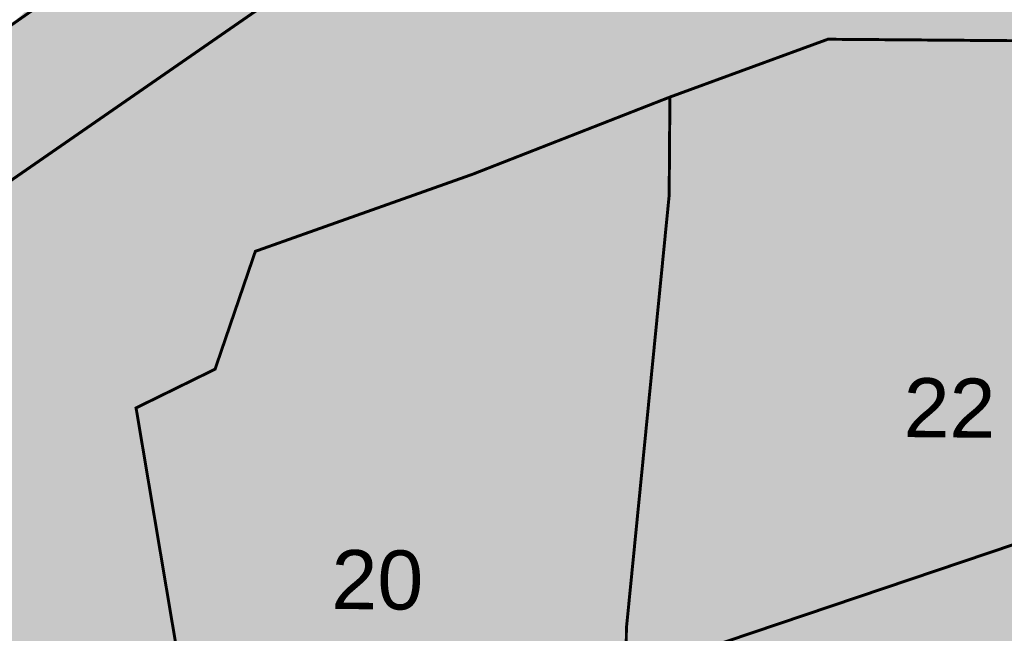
# Model space of a CAD drawing. Header units: metres. Extents: x 317370 to 326712, y 1824935 to 1838812.
# Drawn here: x 325545.7 to 325747.3, y 1829614.6 to 1829740.2 of the extents above; entities that cross this region are included whole.
import ezdxf

# ---------------------------------------------------------------- set-up
doc = ezdxf.new("R2010")
doc.units = ezdxf.units.M
doc.header["$MEASUREMENT"] = 0
for name, color, linetype in [('LOW TIDE LINE', 5, 'Continuous'), ('MANGROOVE', 112, 'Continuous'), ('SURVEY NO.', 7, 'Continuous'), ('SURVEY PLOT BOUNDARY', 35, 'Continuous'), ('VILLAGE BOUNDARY', 212, 'Continuous')]:
    doc.layers.add(name, color=color, linetype=linetype)
doc.styles.add('PDF Arial', font='arial.ttf')

# ---------------------------------------------------------------- blocks, each defined once
blk = doc.blocks.new('81')
at = {"layer": 'MANGROOVE'}
h = blk.add_hatch(dxfattribs=at)
h.set_pattern_fill('GRASS', color=256, scale=0.604678, angle=-0.4508)
h.set_pattern_definition([(89.54917, (306983.874, 1824194.798), (-10.7745325, 10.9454397), [2.879778, -18.840867]), (44.54917, (306983.874, 1824194.798), (-10.774532, 10.94544), [2.879778, -12.479037]), (134.54917, (306983.874, 1824194.798), (-10.94544, -10.774532), [2.879778, -12.479037])])
h.paths.add_polyline_path([(325425.55, 1829351.37), (325483.42, 1829359.8), (325499.3, 1829371.67), (325523.6, 1829380.81), (325558.06, 1829380.76), (325585.85, 1829380.1), (325623.45, 1829384.03), (325638.83, 1829387.9), (325628.67, 1829397.09), (325581.85, 1829437.23), (325562.12, 1829469.29), (325530.66, 1829511.98), (325521.52, 1829537.92), (325514.5, 1829577.75), (325521.26, 1829617.69), (325528.84, 1829647.54), (325523.44, 1829666.91), (325523.23, 1829696.69), (325535.94, 1829730.14), (325564.41, 1829755.59), (325613.78, 1829784.75), (325649.96, 1829805.79), (325706.68, 1829825.2), (325743.44, 1829834.69), (325773.7, 1829837.56), (325792.81, 1829836.08), (325814.96, 1829826.57), (325841.66, 1829800.81), (325842.83, 1829807.91), (325816.4, 1829839), (325811.71, 1829865.03), (325819.13, 1829888.43), (325833.85, 1829900.79), (325858.17, 1829909.86), (325879.23, 1829913.26), (325904.52, 1829909.5), (325917.32, 1829905.48), (325934.09, 1829906.77), (325964.02, 1829904.04), (326005.26, 1829889.46), (326055.04, 1829854.73), (326103.5, 1829805.54), (326107.63, 1829785.55), (326105.37, 1829771.32), (326108.18, 1829765.59), (326120.6, 1829758.01), (326129.41, 1829744.4), (326133.95, 1829732.25), (326134.98, 1829726.9), (326158.64, 1829729.74), (326177.83, 1829721.75), (326192.67, 1829703.81), (326204.6, 1829679.13), (326195.24, 1829622.91), (326210.07, 1829603.75), (326224.23, 1829590.82), (326234.08, 1829573.99), (326242.49, 1829554.68), (326239.49, 1829536.53), (326230.44, 1829518.79), (326219.5, 1829488.23), (326212.23, 1829470.47), (326180.91, 1829389.3), (326149.5, 1829340.38), (326127.62, 1829323.09), (326107.92, 1829311.84), (326091.13, 1829308.06), (326065.81, 1829307.54), (326045.54, 1829314.12), (326029.26, 1829329.92), (326026.29, 1829359.88), (326026.86, 1829387.31), (325965.39, 1829430.64), (325912.96, 1829474.53), (325871.74, 1829537.92), (325854.43, 1829557.65), (325825.94, 1829563.22), (325787.03, 1829556.4), (325772.27, 1829539.06), (325764.23, 1829514.54), (325761.2, 1829491.76), (325777.19, 1829358.2), (325816.22, 1829288.05), (325866.49, 1829193.36), (325878.19, 1829139.82), (325868.84, 1829040.3), (325904.23, 1829006.53), (325928.94, 1828974.98), (325938.02, 1828951.03), (325933.82, 1828919.59), (325925.46, 1828900.06), (325909.66, 1828885.58), (325888.55, 1828876.48), (325856.09, 1828874.24), (325830.87, 1828886.91), (325811.43, 1828908.08), (325802.95, 1828917.41), (325774.91, 1828934.38), (325746.9, 1828954.91), (325729.33, 1828987.12), (325721.77, 1829022.81), (325706.19, 1829087.25), (325711.16, 1829130.33), (325701.39, 1829157.84), (325667.61, 1829168.8), (325629.49, 1829173.73), (325593.24, 1829187.91), (325587.72, 1829217.68), (325580.53, 1829255.15), (325550.96, 1829258.59), (325459.07, 1829249.01), (325434.81, 1829246.7), (325407.82, 1829259.74), (325403.32, 1829277.24), (325402.48, 1829307.17), (325410.16, 1829330.99)])
at = {"layer": 'LOW TIDE LINE', "lineweight": 18, "const_width": 3.02}
for points in [[(325638.71, 1829744.86), (325622.52, 1829736.92), (325614.39, 1829728.92), (325606.3, 1829724.95), (325594.15, 1829716.98), (325586.05, 1829713.02), (325577.86, 1829696.95), (325573.74, 1829684.89), (325569.64, 1829676.86), (325573.55, 1829660.7), (325573.52, 1829656.67), (325577.55, 1829656.64), (325581.61, 1829660.64), (325585.67, 1829664.64), (325593.76, 1829668.61), (325593.83, 1829676.67), (325597.92, 1829684.7), (325597.99, 1829692.76), (325602.08, 1829700.8), (325606.14, 1829704.8), (325610.17, 1829704.76), (325614.17, 1829700.7), (325610.08, 1829692.67), (325606.02, 1829688.67), (325601.92, 1829680.64), (325601.89, 1829676.61), (325605.86, 1829668.51), (325605.83, 1829664.48), (325609.82, 1829660.42), (325613.85, 1829660.39), (325617.95, 1829668.42), (325609.92, 1829672.51), (325609.95, 1829676.54), (325614.05, 1829684.57), (325614.08, 1829688.61), (325622.11, 1829684.51), (325630.2, 1829688.48), (325626.23, 1829696.57), (325630.33, 1829704.6), (325634.42, 1829712.64), (325638.48, 1829716.64), (325642.55, 1829720.64), (325650.64, 1829724.6), (325658.73, 1829728.57), (325666.83, 1829732.54), (325678.95, 1829736.48), (325687.04, 1829740.44), (325695.1, 1829740.38), (325699.14, 1829740.35), (325699.1, 1829736.32), (325686.92, 1829724.32), (325686.88, 1829720.29), (325682.82, 1829716.29), (325678.79, 1829716.32), (325678.85, 1829724.38), (325686.95, 1829728.35), (325678.92, 1829732.44), (325674.86, 1829728.44), (325666.73, 1829720.44), (325654.61, 1829716.51), (325646.51, 1829712.54), (325642.45, 1829708.54), (325634.29, 1829696.51), (325638.23, 1829684.38), (325642.2, 1829676.29), (325646.2, 1829672.23), (325650.26, 1829676.23), (325658.51, 1829700.35), (325662.64, 1829712.41), (325666.7, 1829716.41), (325670.73, 1829716.38), (325670.63, 1829704.29), (325662.51, 1829696.29), (325662.45, 1829688.23), (325670.48, 1829684.13), (325678.54, 1829684.07), (325686.63, 1829688.04), (325702.79, 1829691.94), (325706.85, 1829695.94), (325706.78, 1829687.88), (325698.69, 1829683.91), (325694.6, 1829675.88), (325682.5, 1829675.97), (325674.44, 1829676.04), (325666.32, 1829668.04), (325662.29, 1829668.07), (325650.13, 1829660.1), (325633.63, 1829611.85)], [(325669.87, 1829607.53), (325669.94, 1829615.6), (325674, 1829619.6), (325674.22, 1829647.82), (325678.28, 1829651.82), (325686.38, 1829655.78), (325694.44, 1829655.72), (325702.53, 1829659.69), (325706.59, 1829663.69), (325706.53, 1829655.63), (325694.37, 1829647.66), (325690.25, 1829635.6), (325686.15, 1829627.56), (325682.09, 1829623.56), (325682, 1829611.47)], [(325569.1, 1829608.33), (325573.23, 1829620.39), (325577.36, 1829632.45), (325577.42, 1829640.51), (325573.45, 1829648.61), (325577.51, 1829652.61), (325585.58, 1829652.55), (325589.61, 1829652.51), (325597.67, 1829652.45), (325605.73, 1829652.39), (325609.76, 1829652.36), (325613.76, 1829648.29), (325617.76, 1829644.23), (325617.73, 1829640.2), (325617.7, 1829636.17), (325617.6, 1829624.07), (325617.54, 1829616.01), (325613.51, 1829616.04), (325609.44, 1829612.04)]]:
    blk.add_lwpolyline(points, dxfattribs=at)
at = {"layer": 'MANGROOVE', "const_width": 3.02, "flags": 128}
blk.add_lwpolyline([(325623.45, 1829384.03), (325638.83, 1829387.9), (325628.67, 1829397.09), (325581.85, 1829437.23), (325562.12, 1829469.29), (325530.66, 1829511.98), (325521.52, 1829537.92), (325514.5, 1829577.75), (325521.26, 1829617.69), (325528.84, 1829647.54), (325523.44, 1829666.91), (325523.23, 1829696.69), (325535.94, 1829730.14), (325564.41, 1829755.59), (325613.78, 1829784.75), (325649.96, 1829805.79), (325706.68, 1829825.2), (325743.44, 1829834.69), (325773.7, 1829837.56)], dxfattribs=at)
at = {"layer": 'SURVEY PLOT BOUNDARY', "lineweight": 18, "const_width": 0.605}
for points in [[(324698.05, 1829562.77), (324798.5, 1829521.66), (324875.37, 1829557.34), (324895.52, 1829557.18), (324903.62, 1829561.15), (325000.39, 1829564.42), (325121.4, 1829575.56), (325327.07, 1829586.04), (325351.28, 1829589.88), (325420.06, 1829621.59), (325416.25, 1829649.85), (325444.63, 1829669.78), (325570.28, 1829757.49), (325578.34, 1829757.43), (325622.96, 1829793.36), (325651.5, 1829833.45), (325663.65, 1829841.42), (325687.87, 1829845.26), (325712.08, 1829849.1), (325740.3, 1829848.88), (325768.45, 1829840.59)], [(325763.91, 1829776.12), (325638.93, 1829773.08), (325529.49, 1829697.33), (325427.81, 1829581.22), (325221.73, 1829518.33), (324991.56, 1829467.73), (324765.46, 1829421.13), (324544.31, 1829491.41)], [(325768.45, 1829840.59), (325740.3, 1829848.88), (325712.08, 1829849.1), (325687.87, 1829845.26), (325663.65, 1829841.42), (325651.5, 1829833.45), (325622.96, 1829793.36), (325578.34, 1829757.43), (325570.28, 1829757.49), (325444.63, 1829669.78), (325416.25, 1829649.85), (325335.67, 1829654.51), (325255.05, 1829655.15)], [(325763.6, 1829735.81), (325739.41, 1829736), (325711.2, 1829736.22), (325678.85, 1829724.38), (325638.42, 1829708.57), (325593.95, 1829692.8), (325585.7, 1829668.67), (325569.52, 1829660.74), (325581.07, 1829592.11), (325576.91, 1829576.01), (325580.91, 1829571.95), (325572.66, 1829547.82), (325572.47, 1829523.64), (325660.42, 1829430.22), (325704.72, 1829425.84), (325708.59, 1829405.65), (325632.17, 1829426.41), (325556.35, 1829523.76), (325556.82, 1829584.23), (325512.36, 1829568.46), (325395.02, 1829512.94), (325305.96, 1829465.26), (325301.93, 1829465.29), (325051.01, 1829338.25)], [(324544.31, 1829491.41), (324765.46, 1829421.13), (324991.56, 1829467.73), (325221.73, 1829518.33), (325427.81, 1829581.22), (325529.49, 1829697.33), (325638.93, 1829773.08), (325763.91, 1829776.12)]]:
    blk.add_lwpolyline(points, dxfattribs=at)
for points in [[(325855.86, 1829678.64), (325839.64, 1829666.67), (325827.49, 1829658.71), (325791.11, 1829646.9), (325686.03, 1829611.44), (325669.81, 1829599.47), (325669.94, 1829615.6), (325678.7, 1829704.22), (325678.85, 1829724.38), (325711.2, 1829736.22), (325739.41, 1829736), (325763.6, 1829735.81), (325815.68, 1829695.08)], [(325669.81, 1829599.47), (325657.69, 1829595.53), (325637.5, 1829591.66), (325589, 1829575.92), (325580.91, 1829571.95), (325576.91, 1829576.01), (325581.07, 1829592.11), (325569.52, 1829660.74), (325585.7, 1829668.67), (325593.95, 1829692.8), (325638.42, 1829708.57), (325678.85, 1829724.38), (325678.7, 1829704.22), (325669.94, 1829615.6)], [(325721.83, 1829550.68), (325709.8, 1829558.84), (325681.81, 1829587.28), (325669.81, 1829599.47), (325686.03, 1829611.44), (325791.11, 1829646.9), (325827.49, 1829658.71), (325823.39, 1829650.67), (325806.95, 1829610.49), (325790.8, 1829606.58), (325778.67, 1829602.65), (325766.42, 1829582.58), (325738.14, 1829574.74), (325729.99, 1829562.71)]]:
    blk.add_lwpolyline(points, close=True, dxfattribs=at)
at = {"layer": 'VILLAGE BOUNDARY', "lineweight": 50, "const_width": 3.02}
for points in [[(325711.2, 1829736.22), (325695.04, 1829732.32), (325678.85, 1829724.38), (325674.79, 1829720.38)], [(325686.95, 1829728.35), (325703.13, 1829736.29), (325711.2, 1829736.22), (325727.32, 1829736.09)], [(325642.48, 1829712.57), (325650.54, 1829712.51)], [(325634.39, 1829708.6), (325626.3, 1829704.64), (325618.2, 1829700.67)], [(325610.14, 1829700.73), (325602.05, 1829696.76)], [(325573.42, 1829644.58), (325569.52, 1829660.74), (325573.55, 1829660.7), (325585.7, 1829668.67), (325589.8, 1829676.7)], [(325581.64, 1829664.67), (325569.52, 1829660.74), (325569.45, 1829652.67), (325577.32, 1829628.42)]]:
    blk.add_lwpolyline(points, dxfattribs=at)
at = {"layer": 'SURVEY NO.', "char_height": 12.094, "attachment_point": 7, "rotation": 359.5492, "style": 'PDF Arial'}
for s, insert in [('22', (325726.68, 1829654.77)), ('20', (325609.5, 1829619.41))]:
    blk.add_mtext(s, dxfattribs=dict(at, insert=insert))

msp = doc.modelspace()

# ---------------------------------------------------------------- block references
msp.add_blockref('81', (0, 0))

doc.saveas('drawing.dxf')
